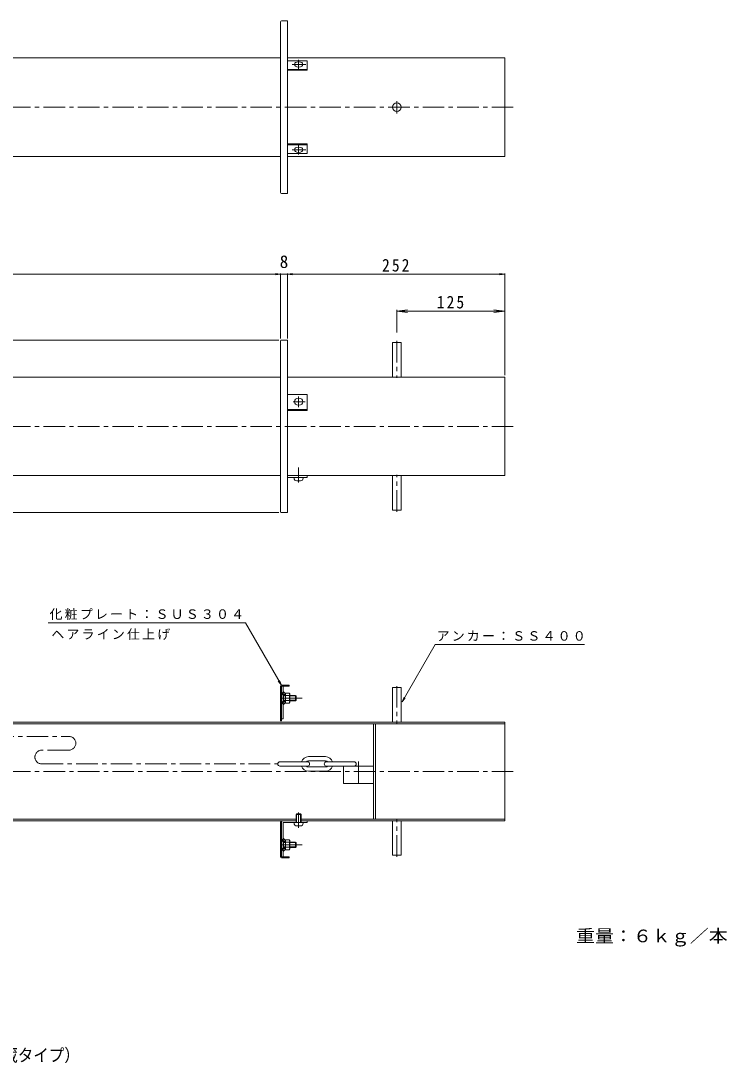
# Model space of a CAD drawing. Units: millimetres, scale not verified. Extents: x -763 to 866, y -674 to 534.
# Drawn here: x 46 to 866, y -674 to 534 of the extents above; entities that cross this region are included whole.
import ezdxf
from ezdxf.enums import TextEntityAlignment as Align

# ---------------------------------------------------------------- set-up
doc = ezdxf.new("R2010")
doc.units = ezdxf.units.MM
doc.header["$LTSCALE"] = 5
doc.linetypes.add('CHAIN1', pattern=[8, 5, -1, 1, -1])
doc.linetypes.add('DOUBLE_CHAIN1', pattern=[8.8, 5, -1, 0.6, -0.6, 0.6, -1])
for name, color, linetype, lineweight in [('B-0', 3, 'Continuous', 9), ('B-4', 7, 'Continuous', 9), ('B-5', 7, 'Continuous', 9), ('B-6', 7, 'Continuous', 9), ('B-A', 7, 'Continuous', 9), ('B-B', 6, 'Continuous', 9), ('B-C', 6, 'Continuous', 9)]:
    doc.layers.add(name, color=color, linetype=linetype, lineweight=lineweight)
doc.layers.add('B-E', color=4, linetype='Continuous')
doc.layers.add('F-5_F-5ﾚｲﾔ', color=2, linetype='Continuous')
doc.styles.add('ＭＳ ゴシック', font='')
doc.styles.get('ＭＳ ゴシック').set_extended_font_data('MS Gothic')

msp = doc.modelspace()

# ---------------------------------------------------------------- linework, layer by layer
at = {"layer": 'B-0'}
for p, q in [((355.494, 491.21), (607.494, 491.21)), ((607.494, 491.21), (607.494, 376.91)), ((347.494, 376.91), (-352.506, 376.91)), ((607.494, 376.91), (355.494, 376.91)), ((347.494, 121.21), (-235.006, 121.21)), ((347.494, 6.91), (-352.506, 6.91)), ((-235.006, -278.79), (347.494, -278.79)), ((-235.006, -280.79), (347.494, -280.79)), ((347.494, -278.79), (607.494, -278.79)), ((347.494, -280.79), (607.494, -280.79)), ((455.494, -390.94), (455.494, -280.79)), ((457.494, -280.79), (457.494, -391.09)), ((607.494, -278.79), (607.494, -393.09)), ((347.494, -393.09), (-352.506, -393.09)), ((-281.506, -391.09), (347.494, -391.09)), ((370.794, -391.09), (607.494, -391.09)), ((607.494, -393.09), (371.494, -393.09))]:
    msp.add_line(p, q, dxfattribs=at)
at = {"layer": 'B-0', "linetype": 'CHAIN1'}
for p, q in [((617.494, 434.06), (-362.506, 434.06)), ((617.494, 64.06), (-362.506, 64.06)), ((617.494, -335.94), (-362.506, -335.94))]:
    msp.add_line(p, q, dxfattribs=at)
at = {"layer": 'B-0'}
for points in [[(-352.506, 376.91), (-352.506, 491.21), (347.494, 491.21)], [(355.494, 121.21), (607.494, 121.21), (607.494, 6.91), (355.494, 6.91)]]:
    msp.add_lwpolyline(points, dxfattribs=at)
at = {"layer": 'B-4'}
for p, q in [((-352.506, 240.262), (347.494, 240.262)), ((347.494, 240.262), (341.545, 241.045)), ((347.494, 240.262), (341.545, 239.479)), ((347.494, 166.06), (347.494, 241.045)), ((357.494, 240.262), (347.494, 240.262)), ((355.494, 240.262), (361.442, 241.045)), ((355.494, 240.262), (361.442, 241.045)), ((355.494, 166.06), (355.494, 241.045)), ((355.494, 240.262), (361.442, 239.479)), ((355.494, 240.262), (361.442, 239.479)), ((357.494, 240.262), (607.494, 240.262)), ((607.494, 240.262), (601.546, 241.045)), ((607.494, 240.262), (601.546, 239.479)), ((607.494, 123.21), (607.494, 241.045)), ((607.494, 195.97), (607.494, 230.262)), ((355.494, 166.06), (355.494, 204.66)), ((482.494, 197.47), (494.887, 199.101)), ((482.494, 198.97), (482.494, 173)), ((482.494, 197.47), (607.494, 197.47)), ((482.494, 197.47), (494.887, 195.838)), ((607.494, 197.47), (595.101, 199.101)), ((607.494, 197.47), (595.101, 195.838)), ((345.494, 164.06), (-433.106, 164.06)), ((345.494, -35.94), (-433.106, -35.94))]:
    msp.add_line(p, q, dxfattribs=at)
at = {"layer": 'B-5'}
for p, q in [((78.09, -163.849), (306.872, -163.849)), ((348.494, -235.94), (306.872, -163.849)), ((488.494, -255.242), (526.826, -188.849)), ((526.826, -188.849), (700.18, -188.849)), ((348.494, -235.94), (344.841, -231.18)), ((348.494, -235.94), (346.198, -230.397)), ((488.494, -255.242), (490.79, -249.699)), ((488.494, -255.242), (492.146, -250.482))]:
    msp.add_line(p, q, dxfattribs=at)
at = {"layer": 'B-6', "linetype": 'CHAIN1'}
for p, q in [((-107.006, -295.29), (101.994, -295.29)), ((101.994, -311.29), (70.494, -311.29)), ((437.994, -324.333), (437.994, -350.807)), ((70.494, -327.29), (344.258, -327.29))]:
    msp.add_line(p, q, dxfattribs=at)
at = {"layer": 'B-6'}
for p, q in [((346.758, -324.79), (378.758, -324.79)), ((399.758, -318.79), (379.759, -318.79)), ((379.759, -323.79), (399.758, -323.79)), ((432.759, -324.79), (400.758, -324.79)), ((378.758, -329.79), (346.758, -329.79)), ((399.758, -330.79), (379.759, -330.79)), ((379.759, -335.79), (399.758, -335.79)), ((455.494, -329.79), (400.758, -329.79))]:
    msp.add_line(p, q, dxfattribs=at)
msp.add_lwpolyline([(420.494, -329.79), (420.494, -349.79), (455.494, -349.79)], dxfattribs=at)
at = {"layer": 'B-6', "linetype": 'CHAIN1'}
for centre, start, end in [((101.994, -303.29), 270, 90), ((70.494, -319.29), 90, 270)]:
    msp.add_arc(centre, 8, start, end, dxfattribs=at)
at = {"layer": 'B-6'}
for centre, radius, start, end in [((346.758, -327.29), 2.5, 90, 270), ((379.759, -327.29), 8.5, 90, 162.89536), ((379.759, -327.29), 3.5, 90, 134.4153), ((378.758, -327.29), 2.5, 270, 90), ((400.758, -327.29), 2.5, 90, 270), ((399.758, -327.29), 8.5, 17.10463, 90), ((399.758, -327.29), 3.5, 45.58469, 90), ((432.759, -327.29), 2.5, 270, 90), ((379.759, -327.29), 8.5, 197.10463, 270), ((379.759, -327.29), 3.5, 225, 270), ((399.758, -327.29), 3.5, 270, 314.4153), ((399.758, -327.29), 8.5, 270, 342.89536)]:
    msp.add_arc(centre, radius, start, end, dxfattribs=at)
at = {"layer": 'B-A'}
for p, q in [((347.494, 533.06), (347.494, 335.06)), ((348.494, 534.06), (355.494, 534.06)), ((355.494, 334.06), (355.494, 534.06)), ((355.494, 477.79), (378.494, 477.79)), ((355.494, 390.33), (378.494, 390.33)), ((348.494, 334.06), (355.494, 334.06)), ((347.494, 163.06), (347.494, -34.94)), ((348.494, 164.06), (355.494, 164.06)), ((355.494, 83.534), (378.494, 83.534)), ((355.494, 4.91), (378.494, 4.91)), ((363.244, 3.91), (363.244, 4.91)), ((370.744, 0.91), (366.244, 0.91)), ((373.744, 3.91), (373.744, 4.91)), ((378.494, 4.91), (378.494, 6.91)), ((347.494, -236.94), (347.494, -277.44)), ((347.494, -236.94), (347.494, -277.44)), ((348.494, -235.94), (357.494, -235.94)), ((348.494, -236.94), (348.494, -277.44)), ((350.494, -236.94), (350.494, -274.79)), ((348.494, -277.44), (347.494, -277.44)), ((350.494, -274.79), (348.494, -274.79)), ((366.194, -385.09), (365.494, -385.79)), ((365.494, -385.79), (365.494, -395.09)), ((365.494, -385.79), (371.494, -385.79)), ((370.794, -385.09), (366.194, -385.09)), ((366.194, -395.09), (366.194, -385.09)), ((371.494, -385.79), (370.794, -385.09)), ((370.794, -385.09), (370.794, -395.09)), ((371.494, -385.79), (371.494, -395.09)), ((348.494, -394.44), (347.494, -394.44)), ((347.494, -434.94), (347.494, -394.44)), ((347.494, -394.44), (347.494, -434.94)), ((348.494, -434.94), (348.494, -394.44)), ((350.494, -393.09), (365.494, -393.09)), ((363.244, -396.09), (363.244, -395.09)), ((373.744, -396.09), (373.744, -395.09)), ((370.744, -399.09), (366.244, -399.09)), ((348.494, -435.94), (357.494, -435.94))]:
    msp.add_line(p, q, dxfattribs=at)
at = {"layer": 'B-A', "linetype": 'CHAIN1'}
for p, q in [((360.905, 483.553), (376.657, 483.553)), ((368.494, 488.817), (368.494, 478.315)), ((368.494, 379.303), (368.494, 389.804)), ((360.905, 384.566), (376.657, 384.566)), ((368.494, 98.739), (368.494, 86.293)), ((361.953, 92.635), (376.176, 92.635)), ((368.494, 16.533), (368.494, -1.125)), ((372.494, -250.94), (345.934, -250.94)), ((368.494, -383.467), (368.494, -401.125)), ((372.494, -420.94), (345.934, -420.94))]:
    msp.add_line(p, q, dxfattribs=at)
at = {"layer": 'B-A', "linetype": 'DOUBLE_CHAIN1'}
for p, q in [((347.494, -244.44), (350.994, -247.94)), ((347.994, -256.94), (347.994, -244.94)), ((352.408, -247.94), (348.494, -244.026)), ((353.115, -245.819), (350.494, -243.198)), ((350.994, -247.94), (353.116, -245.819)), ((353.115, -247.94), (350.994, -247.94)), ((353.115, -248.44), (350.994, -248.44)), ((350.994, -253.44), (353.115, -253.44)), ((357.625, -248.053), (353.115, -248.053)), ((364.994, -247.94), (358.115, -247.94)), ((365.494, -248.44), (358.115, -248.44)), ((358.115, -253.44), (365.494, -253.44)), ((365.494, -248.44), (364.994, -247.94)), ((364.994, -247.94), (364.994, -253.94)), ((364.994, -253.94), (365.494, -253.44)), ((365.494, -253.44), (365.494, -248.44)), ((348.494, -257.855), (352.408, -253.94)), ((350.494, -258.683), (353.115, -256.062)), ((353.115, -256.062), (350.994, -253.94)), ((350.994, -253.94), (353.115, -253.94)), ((353.115, -253.827), (357.625, -253.827)), ((358.115, -253.94), (364.994, -253.94)), ((347.994, -414.94), (347.994, -426.94)), ((348.494, -414.026), (352.408, -417.94)), ((350.494, -413.198), (353.115, -415.819)), ((353.115, -415.819), (350.994, -417.94)), ((350.994, -417.94), (353.115, -417.94)), ((350.994, -418.44), (353.115, -418.44)), ((353.115, -418.053), (357.625, -418.053)), ((358.115, -417.94), (364.994, -417.94)), ((358.115, -418.44), (365.494, -418.44)), ((364.994, -417.94), (365.494, -418.44)), ((364.994, -423.94), (364.994, -417.94)), ((365.494, -418.44), (365.494, -423.44)), ((347.494, -427.44), (350.994, -423.94)), ((352.408, -423.94), (348.494, -427.855)), ((353.115, -426.062), (350.494, -428.683)), ((353.115, -423.44), (350.994, -423.44)), ((350.994, -423.94), (353.115, -426.062)), ((353.115, -423.94), (350.994, -423.94)), ((357.625, -423.827), (353.115, -423.827)), ((365.494, -423.44), (358.115, -423.44)), ((364.994, -423.94), (358.115, -423.94)), ((365.494, -423.44), (364.994, -423.94))]:
    msp.add_line(p, q, dxfattribs=at)
at = {"layer": 'B-A', "color": 4}
for p, q in [((366.194, -391.09), (347.494, -391.09)), ((365.494, -393.09), (347.494, -393.09))]:
    msp.add_line(p, q, dxfattribs=at)
at = {"layer": 'B-A'}
for points in [[(355.494, 487.79), (378.494, 487.79), (378.494, 476.79), (355.494, 476.79)], [(355.494, 380.33), (378.494, 380.33), (378.494, 391.33), (355.494, 391.33)], [(348.494, -35.94), (355.494, -35.94), (355.494, 164.06)], [(355.494, 100.854), (378.494, 100.854), (378.494, 82.534), (355.494, 82.534)], [(357.494, -235.94), (357.494, -236.94), (348.494, -236.94)], [(350.494, -434.94), (350.494, -395.09), (378.494, -395.09), (378.494, -393.09)], [(357.494, -435.94), (357.494, -434.94), (348.494, -434.94)]]:
    msp.add_lwpolyline(points, dxfattribs=at)
for points in [[(373.494, 483.553), (372.966, 484.895), (372.029, 485.674), (370.73, 486.236), (368.494, 486.553), (366.258, 486.236), (364.959, 485.674), (364.022, 484.895), (363.494, 483.553), (364.022, 482.212), (364.959, 481.432), (366.258, 480.87), (368.494, 480.553), (370.73, 480.87), (372.029, 481.432), (372.966, 482.212)], [(373.494, 384.566), (372.966, 385.908), (372.029, 386.688), (370.73, 387.25), (368.494, 387.566), (366.258, 387.25), (364.959, 386.688), (364.022, 385.908), (363.494, 384.566), (364.022, 383.225), (364.959, 382.445), (366.258, 381.883), (368.494, 381.567), (370.73, 381.883), (372.029, 382.445), (372.966, 383.225)], [(373.494, 92.635), (372.966, 94.424), (372.029, 95.463), (370.73, 96.213), (368.494, 96.635), (366.258, 96.213), (364.959, 95.463), (364.022, 94.424), (363.494, 92.635), (364.022, 90.846), (364.959, 89.806), (366.258, 89.057), (368.494, 88.635), (370.73, 89.057), (372.029, 89.806), (372.966, 90.846)]]:
    msp.add_lwpolyline(points, close=True, dxfattribs=at)
at = {"layer": 'B-A', "linetype": 'DOUBLE_CHAIN1'}
for points in [[(350.994, -247.94), (350.994, -253.94), (347.494, -257.44)], [(350.994, -423.94), (350.994, -417.94), (347.494, -414.44)]]:
    msp.add_lwpolyline(points, dxfattribs=at)
for points in [[(353.115, -256.69), (357.625, -256.69), (358.115, -255.84), (358.115, -246.04), (357.625, -245.19), (353.115, -245.19)], [(353.115, -415.19), (357.625, -415.19), (358.115, -416.04), (358.115, -425.84), (357.625, -426.69), (353.115, -426.69)]]:
    msp.add_lwpolyline(points, close=True, dxfattribs=at)
at = {"layer": 'B-A'}
for centre, radius, start, end in [((348.494, 533.06), 1, 90, 180), ((348.494, 335.06), 1, 180, 270), ((348.494, 163.06), 1, 90, 180), ((366.244, 3.91), 3, 180, 270), ((370.744, 3.91), 3, 270, 0), ((348.494, -34.94), 1, 180, 270), ((348.494, -236.94), 1, 90, 180), ((350.494, -395.09), 2, 90, 180), ((366.244, -396.09), 3, 180, 270), ((370.744, -396.09), 3, 270, 0), ((348.494, -434.94), 1, 180, 270)]:
    msp.add_arc(centre, radius, start, end, dxfattribs=at)
at = {"layer": 'B-A', "linetype": 'DOUBLE_CHAIN1'}
for centre, radius, start, end in [((349.379, -250.94), 8.736, 340.7039, 19.29608), ((355.853, -246.646), 2.262, 321.54424, 30), ((355.853, -255.234), 2.262, 330, 38.45575), ((349.379, -420.94), 8.736, 340.7039, 19.29608), ((355.853, -416.646), 2.262, 321.54424, 30), ((355.853, -425.234), 2.262, 330, 38.45575)]:
    msp.add_arc(centre, radius, start, end, dxfattribs=at)
at = {"layer": 'B-B', "linetype": 'CHAIN1'}
msp.add_line((482.494, 426.712), (482.494, 440.933), dxfattribs=at)
at = {"layer": 'B-B'}
msp.add_circle((482.494, 434.094), 5, dxfattribs=at)
at = {"layer": 'B-C'}
for p, q in [((477.494, 161.21), (487.494, 161.21)), ((477.494, 161.21), (477.494, 121.21)), ((487.494, 161.21), (487.494, 121.21)), ((477.494, -33.09), (477.494, 6.91)), ((487.494, -33.09), (487.494, 6.91)), ((477.494, -33.09), (487.494, -33.09)), ((477.494, -238.79), (487.494, -238.79)), ((477.494, -238.79), (477.494, -278.79)), ((487.494, -238.79), (487.494, -278.79)), ((477.494, -433.09), (477.494, -393.09)), ((487.494, -433.09), (487.494, -393.09)), ((477.494, -433.09), (487.494, -433.09))]:
    msp.add_line(p, q, dxfattribs=at)
at = {"layer": 'B-C', "linetype": 'CHAIN1'}
for p, q in [((482.494, 163), (482.494, 120.117)), ((482.494, -34.88), (482.494, 8.003)), ((482.494, -237), (482.494, -279.883)), ((482.494, -434.88), (482.494, -391.997))]:
    msp.add_line(p, q, dxfattribs=at)

# ---------------------------------------------------------------- texts
at = {"layer": 'B-4', "color": 2, "style": 'ＭＳ ゴシック'}
msp.add_text('8', height=14.66, dxfattribs=at).set_placement((346.494, 243.262), align=Align.BOTTOM_LEFT)
at = {"layer": 'B-4', "color": 2, "char_height": 14.66, "attachment_point": 7, "style": 'ＭＳ ゴシック'}
for s, insert in [('\\T1.27;\\W0.9;252', (465.244, 243.262)), ('\\T1.27;\\W0.9;125', (528.744, 200.47))]:
    msp.add_mtext(s, dxfattribs=dict(at, insert=insert))
at = {"layer": 'B-5', "char_height": 11, "attachment_point": 7, "style": 'ＭＳ ゴシック'}
for s, insert in [('\\T1.17;化粧プレート：ＳＵＳ３０４', (79.552, -160.315)), ('\\T1.17;ヘアライン仕上げ', (81.597, -183.592)), ('\\T1.17;アンカー：ＳＳ４００', (528.514, -184.933))]:
    msp.add_mtext(s, dxfattribs=dict(at, insert=insert))
at = {"layer": 'B-E', "color": 2, "style": 'ＭＳ ゴシック', "width": 1.1}
msp.add_text('重量：６ｋｇ／本', height=14.66, dxfattribs=at).set_placement((690.254, -538.371), align=Align.BOTTOM_LEFT)
at = {"layer": 'F-5_F-5ﾚｲﾔ', "style": 'ＭＳ ゴシック', "width": 0.9}
msp.add_text('ステンレス製固定式車止め\u3000ＵＫ１１７０Ｃ（鎖内蔵タイプ）', height=14.66, dxfattribs=at).set_placement((-389.25, -676.554), align=Align.BOTTOM_LEFT)

doc.saveas('drawing.dxf')
